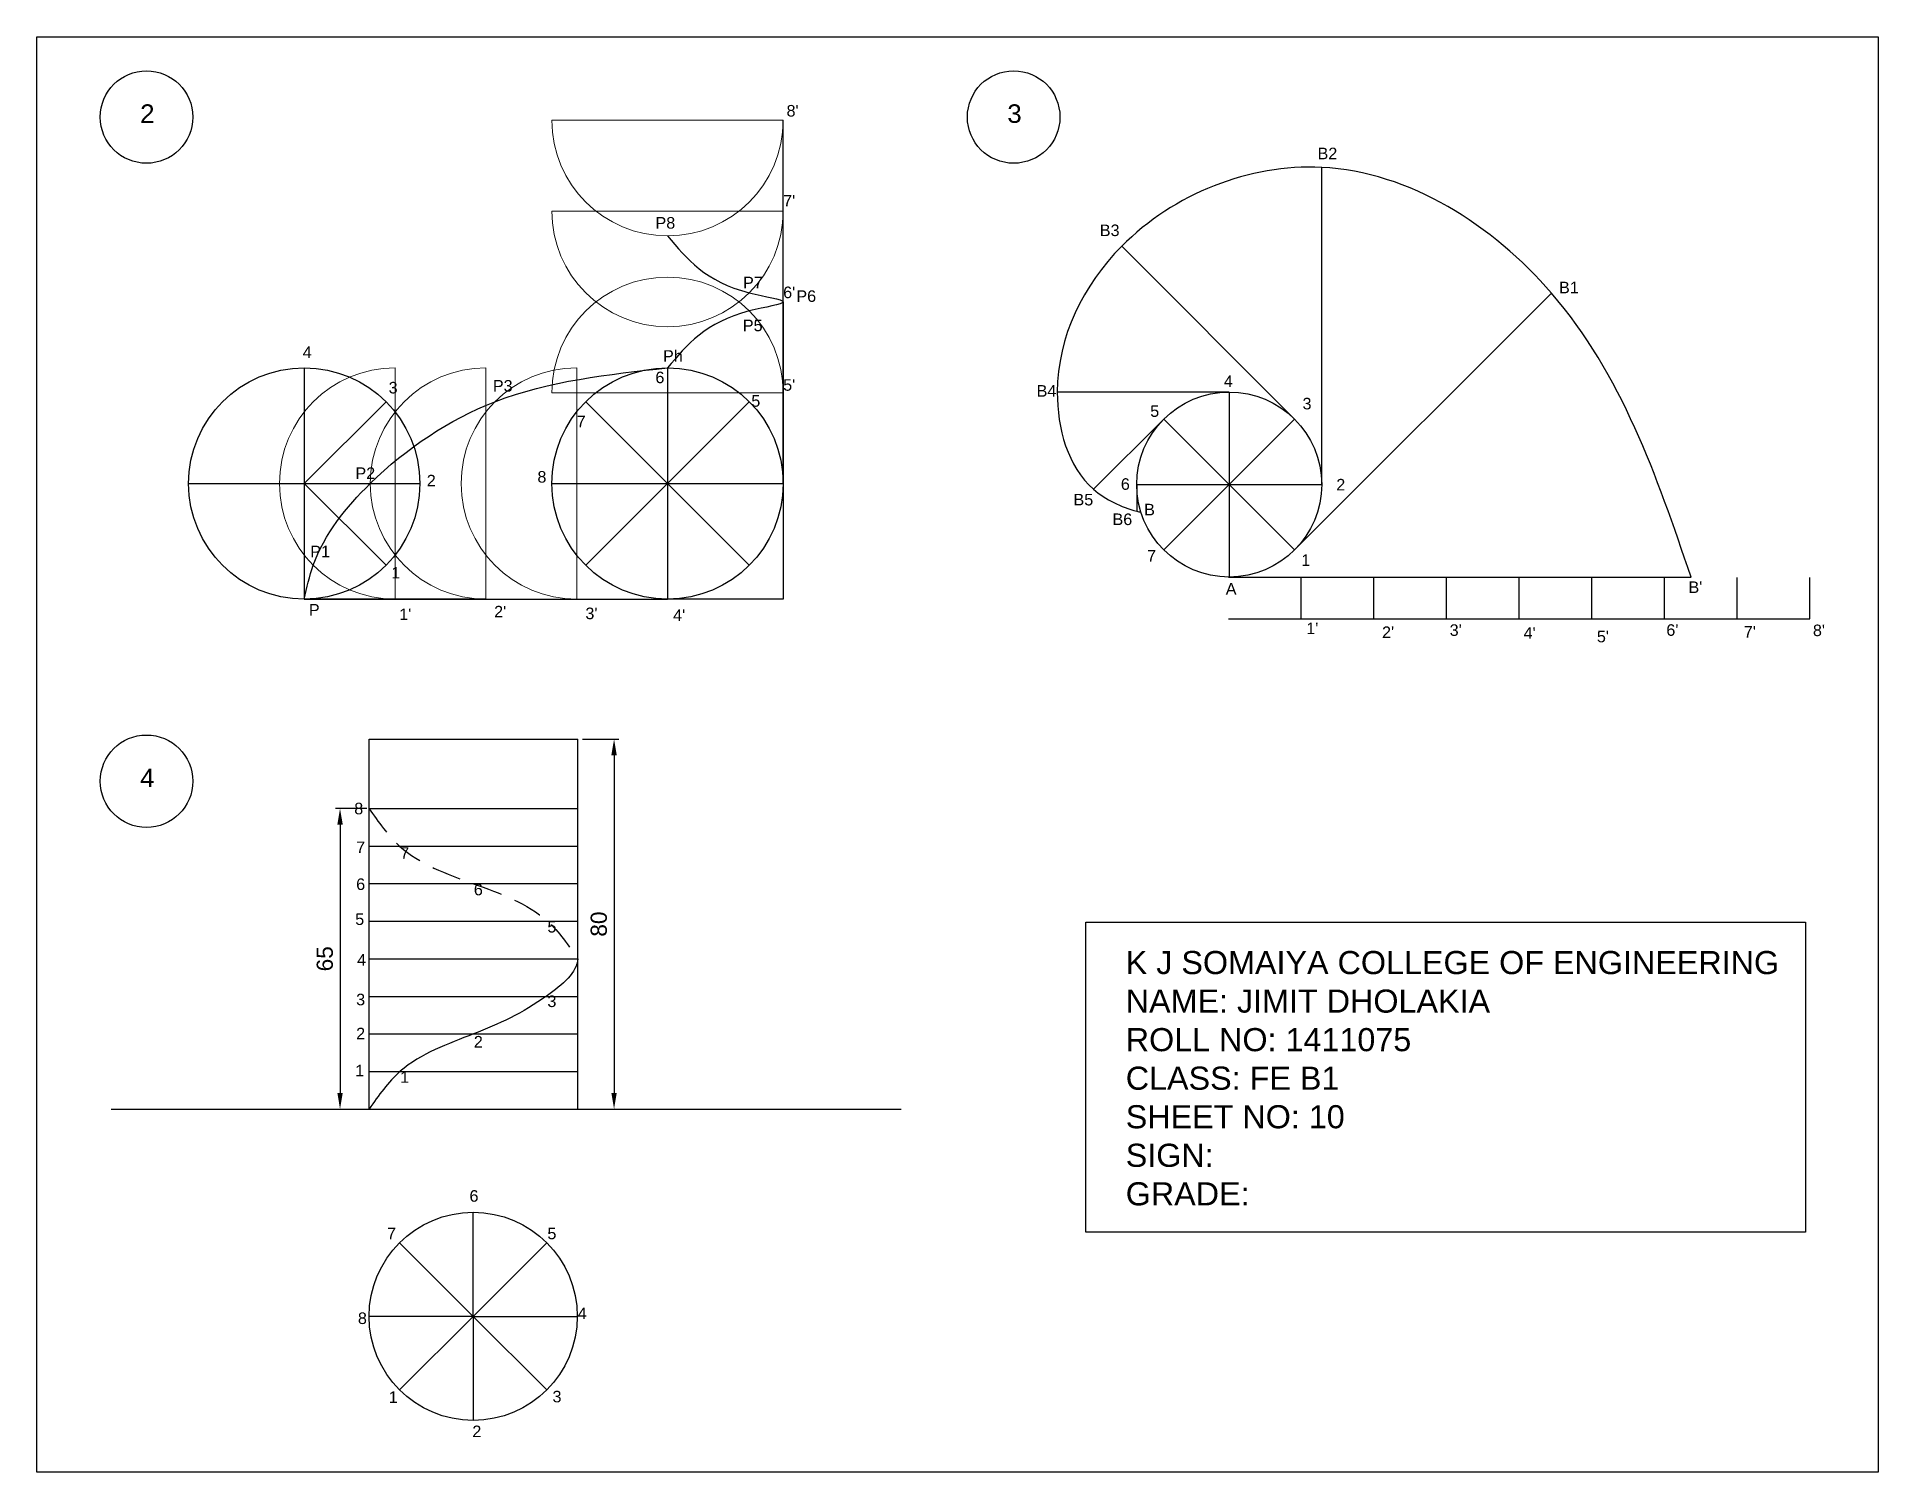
# Model space of a CAD drawing. Header units: millimetres. Extents: x 2489 to 2887, y 1072 to 1382.
import ezdxf

# ---------------------------------------------------------------- set-up
doc = ezdxf.new("R2010")
doc.units = ezdxf.units.MM
doc.linetypes.add('HIDDEN', pattern=[9.525, 6.35, -3.175])
doc.layers.add('AM_5', color=3, linetype='Continuous', lineweight=25)
doc.layers.add('thin', color=7, linetype='Continuous', lineweight=9)
doc.layers.add('HID', color=7, linetype='HIDDEN')
doc.styles.get("Standard").update_dxf_attribs({"font": 'ARIAL.TTF'})
doc.dimstyles.new('AM_ISO$0', dxfattribs={"dimtxt": 3.5, "dimasz": 3.5, "dimexe": 1, "dimexo": 1, "dimgap": 1.5, "dimtad": 1, "dimdsep": 46, "dimtxsty": 'Standard', "dimcen": 0, "dimclrd": 256, "dimclre": 256, "dimclrt": 2, "dimadec": 0, "dimazin": 2, "dimtp": 0.1, "dimtm": 0.1, "dimtfac": 0.71, "dimtdec": 3, "dimtmove": 0, "dimatfit": 3, "dimfxl": 1, "dimlwd": -1, "dimlwe": -1, "dimarcsym": 1})

# ---------------------------------------------------------------- blocks, each defined once
blk = doc.blocks.new('*U10')
blk.add_line((-11.25, 0), (11.25, 0))
blk = doc.blocks.new('*U11')
at = {"color": 0, "linetype": 'ByBlock', "lineweight": -2}
for p, rotation in [((2560.23, 1205.12), 90.00000000000001), ((2552.28, 1201.82), 135), ((2568.19, 1201.82), 45.00000000000001), ((2548.98, 1193.87), 180), ((2552.28, 1185.91), 225.0000000000001), ((2560.23, 1182.62), 270.0000000000001), ((2568.19, 1185.91), 315.0000000000001)]:
    blk.add_blockref('*U10', p, dxfattribs=dict(at, rotation=rotation))
blk.add_blockref('*U10', (2571.48, 1193.87), dxfattribs=at)
blk = doc.blocks.new('*D12')
at = {"layer": 'AM_5', "linetype": 'ByBlock', "transparency": 16777216}
for p, q in [((2606.89, 1230.43), (2614.75, 1230.43)), ((2613.75, 1226.93), (2613.75, 1153.93)), ((2606.89, 1150.43), (2614.75, 1150.43))]:
    blk.add_line(p, q, dxfattribs=at)
at = {"layer": 'AM_5', "transparency": 16777216}
for points in [[(2613.16, 1226.93), (2614.33, 1226.93), (2613.75, 1230.43)], [(2613.16, 1153.93), (2614.33, 1153.93), (2613.75, 1150.43)]]:
    blk.add_solid(points, dxfattribs=at)
at = {"layer": 'Defpoints', "color": 0, "transparency": 16777216}
for p in [(2605.89, 1230.43), (2605.89, 1150.43), (2613.75, 1150.43)]:
    blk.add_point(p, dxfattribs=at)
at = {"layer": 'AM_5', "color": 2, "transparency": 16777216, "insert": (2610.46, 1190.43), "char_height": 3.5, "attachment_point": 5, "rotation": 90}
blk.add_mtext('80', dxfattribs=at)
blk = doc.blocks.new('*D13')
at = {"layer": 'AM_5', "linetype": 'ByBlock', "transparency": 16777216}
for p, q in [((2560.32, 1215.43), (2553.5, 1215.43)), ((2554.5, 1211.93), (2554.5, 1153.93)), ((2537.09, 1150.43), (2555.5, 1150.43))]:
    blk.add_line(p, q, dxfattribs=at)
at = {"layer": 'AM_5', "transparency": 16777216}
for points in [[(2553.92, 1211.93), (2555.09, 1211.93), (2554.5, 1215.43)], [(2553.92, 1153.93), (2555.09, 1153.93), (2554.5, 1150.43)]]:
    blk.add_solid(points, dxfattribs=at)
at = {"layer": 'Defpoints', "color": 0, "transparency": 16777216}
for p in [(2561.32, 1215.43), (2536.09, 1150.43), (2554.5, 1150.43)]:
    blk.add_point(p, dxfattribs=at)
at = {"layer": 'AM_5', "color": 2, "transparency": 16777216, "insert": (2551.22, 1182.93), "char_height": 3.5, "attachment_point": 5, "rotation": 90}
blk.add_mtext('65', dxfattribs=at)

msp = doc.modelspace()

# ---------------------------------------------------------------- linework, layer by layer
for p, q in [((2650.306, 1285.699), (2650.306, 1364.239)), ((2650.306, 1324.969), (2650.306, 1364.239)), ((2766.749, 1285.478), (2766.749, 1354.062)), ((2760.891, 1299.62), (2723.502, 1337.009)), ((2760.891, 1271.34), (2816.427, 1326.876)), ((2650.306, 1324.969), (2650.306, 1285.699)), ((2546.766, 1310.699), (2546.766, 1260.699)), ((2625.306, 1310.699), (2625.306, 1260.699)), ((2546.766, 1285.699), (2564.444, 1303.377)), ((2607.628, 1268.021), (2642.984, 1303.377)), ((2642.984, 1268.021), (2607.628, 1303.377)), ((2650.306, 1285.699), (2650.306, 1305.334)), ((2746.749, 1305.478), (2709.581, 1305.478)), ((2746.749, 1305.478), (2746.749, 1265.478)), ((2732.609, 1299.622), (2717.432, 1284.45)), ((2760.891, 1271.34), (2732.609, 1299.622)), ((2732.611, 1271.34), (2760.891, 1299.62)), ((2521.766, 1285.699), (2571.766, 1285.699)), ((2564.444, 1268.021), (2546.766, 1285.699)), ((2600.306, 1285.699), (2650.306, 1285.699)), ((2650.306, 1285.699), (2650.306, 1260.699)), ((2717.432, 1284.45), (2717.432, 1284.45)), ((2726.749, 1285.478), (2766.749, 1285.478)), ((2726.749, 1285.478), (2726.755, 1279.724)), ((2746.599, 1265.478), (2846.599, 1265.478)), ((2762.307, 1256.441), (2762.307, 1265.478)), ((2778.015, 1256.441), (2778.015, 1265.478)), ((2793.723, 1256.441), (2793.723, 1265.478)), ((2809.431, 1256.441), (2809.431, 1265.478)), ((2825.139, 1256.441), (2825.139, 1265.478)), ((2840.847, 1256.441), (2840.847, 1265.478)), ((2856.555, 1256.441), (2856.555, 1265.347)), ((2872.263, 1256.441), (2872.263, 1265.347)), ((2546.766, 1260.699), (2625.306, 1260.699)), ((2586.036, 1260.699), (2546.766, 1260.699)), ((2586.036, 1260.699), (2625.306, 1260.699)), ((2650.306, 1260.699), (2625.306, 1260.699)), ((2746.599, 1256.441), (2872.263, 1256.441)), ((2560.787, 1150.428), (2560.787, 1230.428)), ((2560.787, 1230.428), (2605.887, 1230.428)), ((2605.887, 1150.428), (2605.887, 1230.428)), ((2560.787, 1215.428), (2605.887, 1215.428)), ((2560.787, 1207.303), (2605.887, 1207.303)), ((2560.787, 1199.178), (2605.887, 1199.178)), ((2560.787, 1191.053), (2605.887, 1191.053)), ((2560.787, 1182.928), (2605.887, 1182.928)), ((2560.787, 1174.803), (2605.887, 1174.803)), ((2560.787, 1166.678), (2605.887, 1166.678)), ((2560.787, 1158.553), (2605.887, 1158.553)), ((2504.995, 1150.428), (2675.797, 1150.428))]:
    msp.add_line(p, q)
for points in [[(2488.943, 1382.291), (2887.063, 1382.291), (2887.063, 1071.913), (2488.943, 1071.913)], [(2715.784, 1190.86), (2871.365, 1190.86), (2871.365, 1123.795), (2715.784, 1123.795)]]:
    msp.add_lwpolyline(points, close=True)
for centre, radius in [((2512.657, 1364.95), 10), ((2700.148, 1364.95), 10), ((2546.766, 1285.699), 25), ((2625.306, 1285.699), 25), ((2746.749, 1285.478), 20), ((2512.657, 1221.316), 10), ((2583.287, 1105.609), 22.5)]:
    msp.add_circle(centre, radius)
for points in [[(2846.599, 1265.478), (2816.427, 1326.876), (2766.749, 1354.062), (2723.502, 1337.009), (2709.581, 1305.478), (2717.432, 1284.45), (2726.749, 1279.726), (2727.663, 1279.5)], [(2625.306, 1339.239), (2642.984, 1326.926), (2650.306, 1324.969), (2642.984, 1323.012), (2625.306, 1310.699)], [(2546.766, 1260.699), (2548.723, 1268.021), (2561.036, 1285.699), (2587.993, 1303.377), (2625.306, 1310.699)]]:
    msp.add_spline(points, degree=3)
msp.add_open_spline([(2605.887, 1182.928), (2605.862, 1180.084), (2596.615, 1172.283), (2583.985, 1166.672), (2568.342, 1161.224), (2562.842, 1153.364), (2560.787, 1150.428)], degree=3, knots=[56.715278, 56.715278, 56.715278, 56.715278, 67.0059105, 85.0372076, 102.7968946, 113.3877965, 113.3877965, 113.3877965, 113.3877965])
at = {"layer": 'HID'}
msp.add_spline([(2560.787, 1215.428), (2567.377, 1207.303), (2583.287, 1199.178), (2599.338, 1191.053), (2605.887, 1182.928)], degree=3, dxfattribs=at)
at = {"layer": 'thin'}
for p, q in [((2600.306, 1364.239), (2650.306, 1364.239)), ((2600.306, 1344.604), (2650.306, 1344.604)), ((2566.401, 1310.699), (2566.401, 1260.699)), ((2586.036, 1310.699), (2586.036, 1260.699)), ((2605.671, 1310.699), (2605.671, 1260.699)), ((2600.306, 1305.334), (2650.306, 1305.334))]:
    msp.add_line(p, q, dxfattribs=at)
for centre, start, end in [((2625.306, 1364.239), 180, 0), ((2625.306, 1344.604), 180, 0), ((2625.306, 1305.334), 0, 180), ((2566.401, 1285.699), 90, 270), ((2586.036, 1285.699), 90, 270), ((2605.671, 1285.699), 90, 270)]:
    msp.add_arc(centre, 25, start, end, dxfattribs=at)

# ---------------------------------------------------------------- block references
msp.add_blockref('*U11', (23.053, -88.258))

# ---------------------------------------------------------------- texts
at = {"attachment_point": 1}
for s, width, insert, char_height in [('2', 20.54256, (2511.287, 1367.686), 4), ("8'", 4.02396, (2651.042, 1367.553), 2.5), ('3', 20.54256, (2698.779, 1367.686), 4), ('B2', 4.02396, (2765.851, 1358.319), 2.5), ("7'", 4.02396, (2650.306, 1348.105), 2.5), ('P8', 4.02396, (2622.703, 1343.314), 2.5), ('B3', 4.02396, (2718.771, 1341.699), 2.5), ('P7', 4.02396, (2641.637, 1330.403), 2.5), ("6'", 4.02396, (2650.306, 1328.283), 2.5), ('P6', 4.02396, (2653.165, 1327.469), 2.5), ('B1', 4.02396, (2818.062, 1329.335), 2.5), ('P5', 4.02396, (2641.588, 1321.131), 2.5), ('4', 4.02396, (2546.421, 1315.333), 2.5), ('Ph', 4.02396, (2624.333, 1314.528), 2.5), ('6', 4.02396, (2622.686, 1309.888), 2.5), ('3', 4.02396, (2565.008, 1307.676), 2.5), ('P3', 4.02396, (2587.541, 1308.071), 2.5), ("5'", 4.02396, (2650.306, 1308.259), 2.5), ('B4', 4.02396, (2705.111, 1306.98), 2.5), ('4', 4.02396, (2745.596, 1309.087), 2.5), ('5', 4.02396, (2643.421, 1304.806), 2.5), ('5', 4.02396, (2729.666, 1302.613), 2.5), ('3', 4.02396, (2762.606, 1304.231), 2.5), ('7', 4.02396, (2605.671, 1300.382), 2.5), ('P2', 4.02396, (2557.831, 1289.181), 2.5), ('2', 4.02396, (2573.248, 1287.576), 2.5), ('8', 4.02396, (2597.175, 1288.392), 2.5), ('6', 4.02396, (2723.321, 1286.834), 2.5), ('2', 4.02396, (2769.896, 1286.699), 2.5), ('B5', 4.02396, (2713.076, 1283.464), 2.5), ('B6', 4.02396, (2721.514, 1279.216), 2.5), ('B', 4.02396, (2728.358, 1281.311), 2.5), ('P1', 4.02396, (2548.06, 1272.244), 2.5), ('7', 4.02396, (2728.991, 1271.324), 2.5), ('1', 4.02396, (2762.336, 1270.38), 2.5), ('1', 4.02396, (2565.583, 1267.668), 2.5), ('A', 4.02396, (2746.001, 1264.176), 2.5), ("B'", 4.02396, (2846.048, 1264.53), 2.5), ('P', 4.02396, (2547.763, 1259.628), 2.5), ("1'", 4.02396, (2567.308, 1258.671), 2.5), ("2'", 4.02396, (2587.811, 1259.246), 2.5), ("3'", 4.02396, (2607.547, 1258.863), 2.5), ("4'", 4.02396, (2626.517, 1258.48), 2.5), ("1'", 4.02396, (2763.417, 1255.626), 2.5), ("2'", 4.02396, (2779.788, 1254.789), 2.5), ("3'", 4.02396, (2794.417, 1255.247), 2.5), (" 4'", 4.02396, (2809.431, 1254.623), 2.5), ("6'", 4.02396, (2841.263, 1255.263), 2.5), ("7'", 4.02396, (2858.028, 1254.902), 2.5), ("8'", 4.02396, (2872.957, 1255.198), 2.5), ("5'", 4.02396, (2826.249, 1253.861), 2.5), ('4', 20.54256, (2511.287, 1224.052), 4), ('8', 4.02396, (2557.575, 1216.665), 2.5), ('7', 4.02396, (2557.984, 1208.283), 2.5), ('7', 4.02396, (2567.518, 1207.056), 2.5), ('6', 4.02396, (2557.984, 1200.31), 2.5), ('6', 4.02396, (2583.428, 1199.151), 2.5), ('5', 4.02396, (2557.78, 1192.746), 2.5), ('5', 4.02396, (2599.338, 1191.11), 2.5), ('4', 4.02396, (2558.189, 1183.955), 2.5), ('K J SOMAIYA COLLEGE OF ENGINEERING\\PNAME: JIMIT DHOLAKIA\\PROLL NO: 1411075\\PCLASS: FE B1\\PSHEET NO: 10\\PSIGN:\\PGRADE:', 182.79936, (2724.378, 1184.614), 5), ('3', 4.02396, (2557.984, 1175.368), 2.5), ('3', 4.02396, (2599.338, 1174.99), 2.5), ('2', 4.02396, (2557.984, 1168.009), 2.5), ('2', 4.02396, (2583.428, 1166.239), 2.5), ('1', 4.02396, (2557.771, 1159.997), 2.5), ('1', 4.02396, (2567.518, 1158.605), 2.5), ('6', 4.02396, (2582.49, 1132.897), 2.5), ('7', 4.02396, (2564.658, 1124.785), 2.5), ('5', 4.02396, (2599.338, 1124.785), 2.5), ('4', 4.02396, (2605.887, 1107.509), 2.5), ('8', 4.02396, (2558.367, 1106.448), 2.5), ('1', 4.02396, (2565.023, 1089.388), 2.5), ('3', 4.02396, (2600.439, 1089.514), 2.5), ('2', 4.02396, (2583.108, 1081.988), 2.5)]:
    msp.add_mtext_dynamic_manual_height_columns(s, width=width, gutter_width=12.5, heights=[0], dxfattribs=dict(at, insert=insert, char_height=char_height))

# ---------------------------------------------------------------- dimensions: what is measured, and where the dimension line sits
at = {"layer": 'AM_5'}
for base, p1, p2, picture, middle in [((2613.746, 1150.428), (2605.887, 1230.428), (2605.887, 1150.428), '*D12', (2610.459, 1190.428)), ((2554.502, 1150.428), (2561.323, 1215.428), (2536.091, 1150.428), '*D13', (2551.215, 1182.928))]:
    dim = msp.add_linear_dim(base=base, p1=p1, p2=p2, angle=90, dimstyle='AM_ISO$0', dxfattribs=at)
    dim.commit()
    dim.dimension.update_dxf_attribs({"geometry": picture, "text_midpoint": middle})

doc.saveas('drawing.dxf')
